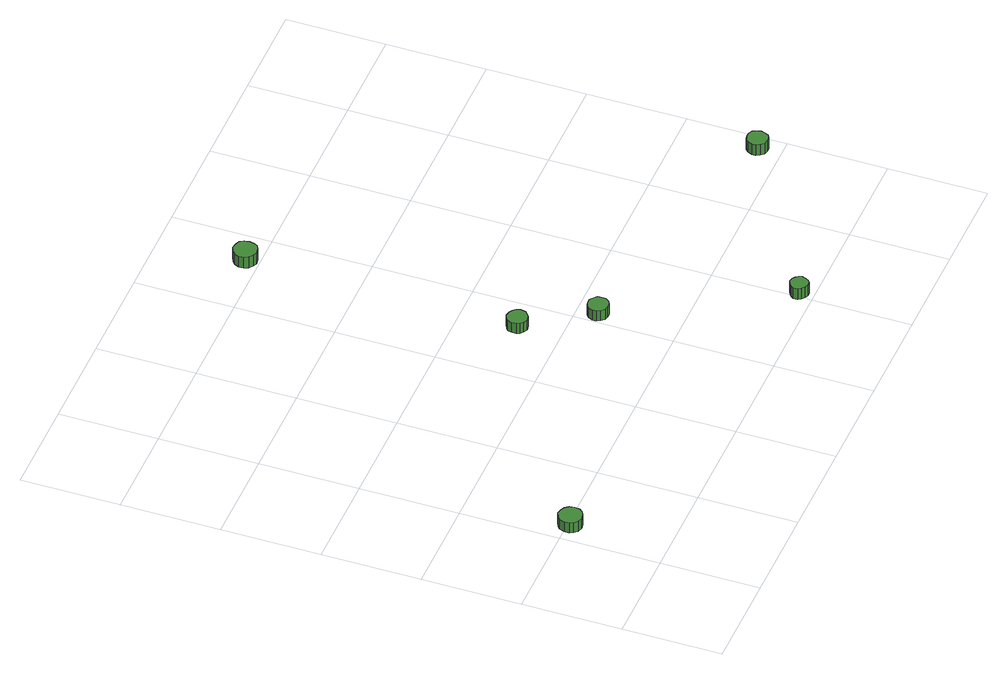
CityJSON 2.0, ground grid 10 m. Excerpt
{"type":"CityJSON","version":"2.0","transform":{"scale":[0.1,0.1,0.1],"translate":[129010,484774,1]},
"CityObjects":{
"tree1":{"type":"SolitaryVegetationObject","attributes":{"function":"something"},"geometry":[{"type":"MultiSurface","lod":"1","boundaries":[[[0,1,2,3,4,5,6,7,8,9,10,11,12,13,14]],[[15,16,17,18,19,20,21,22,23,24,25,26,27,28,29]],[[0,29,28,1]],[[1,28,27,2]],[[2,27,26,3]],[[3,26,25,4]],[[4,25,24,5]],[[5,24,23,6]],[[6,23,22,7]],[[7,22,21,8]],[[8,21,20,9]],[[9,20,19,10]],[[10,19,18,11]],[[11,18,17,12]],[[12,17,16,13]],[[13,16,15,14]],[[14,15,29,0]]]}]},
"tree2":{"type":"SolitaryVegetationObject","attributes":{"function":"something"},"geometry":[{"type":"MultiSurface","lod":"1","boundaries":[[[30,31,32,33,34,35,36,37,38,39,40,41,42,43,44]],[[45,46,47,48,49,50,51,52,53,54,55,56,57,58,59]],[[30,59,58,31]],[[31,58,57,32]],[[32,57,56,33]],[[33,56,55,34]],[[34,55,54,35]],[[35,54,53,36]],[[36,53,52,37]],[[37,52,51,38]],[[38,51,50,39]],[[39,50,49,40]],[[40,49,48,41]],[[41,48,47,42]],[[42,47,46,43]],[[43,46,45,44]],[[44,45,59,30]]]}]},
"tree3":{"type":"SolitaryVegetationObject","attributes":{"function":"something"},"geometry":[{"type":"MultiSurface","lod":"1","boundaries":[[[60,61,62,63,64,65,66,67,68,69,70,71,72,73,74]],[[75,76,77,78,79,80,81,82,83,84,85,86,87,88,89]],[[60,89,88,61]],[[61,88,87,62]],[[62,87,86,63]],[[63,86,85,64]],[[64,85,84,65]],[[65,84,83,66]],[[66,83,82,67]],[[67,82,81,68]],[[68,81,80,69]],[[69,80,79,70]],[[70,79,78,71]],[[71,78,77,72]],[[72,77,76,73]],[[73,76,75,74]],[[74,75,89,60]]]}]},
"tree4":{"type":"SolitaryVegetationObject","attributes":{"function":"something"},"geometry":[{"type":"MultiSurface","lod":"1","boundaries":[[[90,91,92,93,94,95,96,97,98,99,100,101,102,103,104]],[[105,106,107,108,109,110,111,112,113,114,115,116,117,118,119]],[[90,119,118,91]],[[91,118,117,92]],[[92,117,116,93]],[[93,116,115,94]],[[94,115,114,95]],[[95,114,113,96]],[[96,113,112,97]],[[97,112,111,98]],[[98,111,110,99]],[[99,110,109,100]],[[100,109,108,101]],[[101,108,107,102]],[[102,107,106,103]],[[103,106,105,104]],[[104,105,119,90]]]}]},
"tree5":{"type":"SolitaryVegetationObject","attributes":{"function":"something"},"geometry":[{"type":"MultiSurface","lod":"1","boundaries":[[[120,121,122,123,124,125,126,127,128,129,130,131,132,133,134]],[[135,136,137,138,139,140,141,142,143,144,145,146,147,148,149]],[[120,149,148,121]],[[121,148,147,122]],[[122,147,146,123]],[[123,146,145,124]],[[124,145,144,125]],[[125,144,143,126]],[[126,143,142,127]],[[127,142,141,128]],[[128,141,140,129]],[[129,140,139,130]],[[130,139,138,131]],[[131,138,137,132]],[[132,137,136,133]],[[133,136,135,134]],[[134,135,149,120]]]}]},
"tree6":{"type":"SolitaryVegetationObject","attributes":{"function":"something"},"geometry":[{"type":"MultiSurface","lod":"1","boundaries":[[[150,151,152,153,154,155,156,157,158,159,160,161,162,163,164]],[[165,166,167,168,169,170,171,172,173,174,175,176,177,178,179]],[[150,179,178,151]],[[151,178,177,152]],[[152,177,176,153]],[[153,176,175,154]],[[154,175,174,155]],[[155,174,173,156]],[[156,173,172,157]],[[157,172,171,158]],[[158,171,170,159]],[[159,170,169,160]],[[160,169,168,161]],[[161,168,167,162]],[[162,167,166,163]],[[163,166,165,164]],[[164,165,179,150]]]}]}
},
"vertices":[
[32,97,18],[31,102,18],[28,106,18],[24,108,18],[19,109,18],[14,107,18],[11,104,18],[9,99,18],[9,94,18],[11,90,18],[14,87,18],[19,85,18],[24,86,18],[28,88,18],[31,92,18],[31,92,6],[28,88,6],[24,86,6],[19,85,6],[14,87,6],[11,90,6],[9,94,6],[9,99,6],[11,104,6],[14,107,6],[19,109,6],[24,108,6],[28,106,6],[31,102,6],[32,97,6],
[276,243,19],[275,247,19],[272,250,19],[269,252,19],[264,253,19],[260,251,19],[257,249,19],[256,245,19],[256,240,19],[257,237,19],[260,234,19],[264,232,19],[269,233,19],[272,235,19],[275,238,19],[275,238,7],[272,235,7],[269,233,7],[264,232,7],[260,234,7],[257,237,7],[256,240,7],[256,245,7],[257,249,7],[260,251,7],[264,253,7],[269,252,7],[272,250,7],[275,247,7],[276,243,7],
[320,179,18],[320,183,18],[317,186,18],[313,189,18],[309,189,18],[305,188,18],[302,185,18],[300,181,18],[300,177,18],[302,173,18],[305,170,18],[309,169,18],[313,169,18],[317,171,18],[320,175,18],[320,175,6],[317,171,6],[313,169,6],[309,169,6],[305,170,6],[302,173,6],[300,177,6],[300,181,6],[302,185,6],[305,188,6],[309,189,6],[313,189,6],[317,186,6],[320,183,6],[320,179,6],
[415,15,17],[414,18,17],[412,21,17],[409,23,17],[405,24,17],[402,22,17],[399,20,17],[397,17,17],[397,13,17],[399,10,17],[402,7,17],[405,6,17],[409,6,17],[412,8,17],[414,11,17],[414,11,4],[412,8,4],[409,6,4],[405,6,4],[402,7,4],[399,10,4],[397,13,4],[397,17,4],[399,20,4],[402,22,4],[405,24,4],[409,23,4],[412,21,4],[414,18,4],[415,15,4],
[275,513,21],[274,518,21],[272,522,21],[267,524,21],[262,525,21],[258,523,21],[254,520,21],[252,515,21],[252,510,21],[254,506,21],[258,503,21],[262,501,21],[267,502,21],[272,504,21],[274,508,21],[274,508,8],[272,504,8],[267,502,8],[262,501,8],[258,503,8],[254,506,8],[252,510,8],[252,515,8],[254,520,8],[258,523,8],[262,525,8],[267,524,8],[272,522,8],[274,518,8],[275,513,8],
[595,124,17],[594,128,17],[592,132,17],[588,134,17],[584,134,17],[580,133,17],[577,130,17],[575,126,17],[575,122,17],[577,118,17],[580,115,17],[584,114,17],[588,114,17],[592,116,17],[594,120,17],[594,120,4],[592,116,4],[588,114,4],[584,114,4],[580,115,4],[577,118,4],[575,122,4],[575,126,4],[577,130,4],[580,133,4],[584,134,4],[588,134,4],[592,132,4],[594,128,4],[595,124,4]
]}
